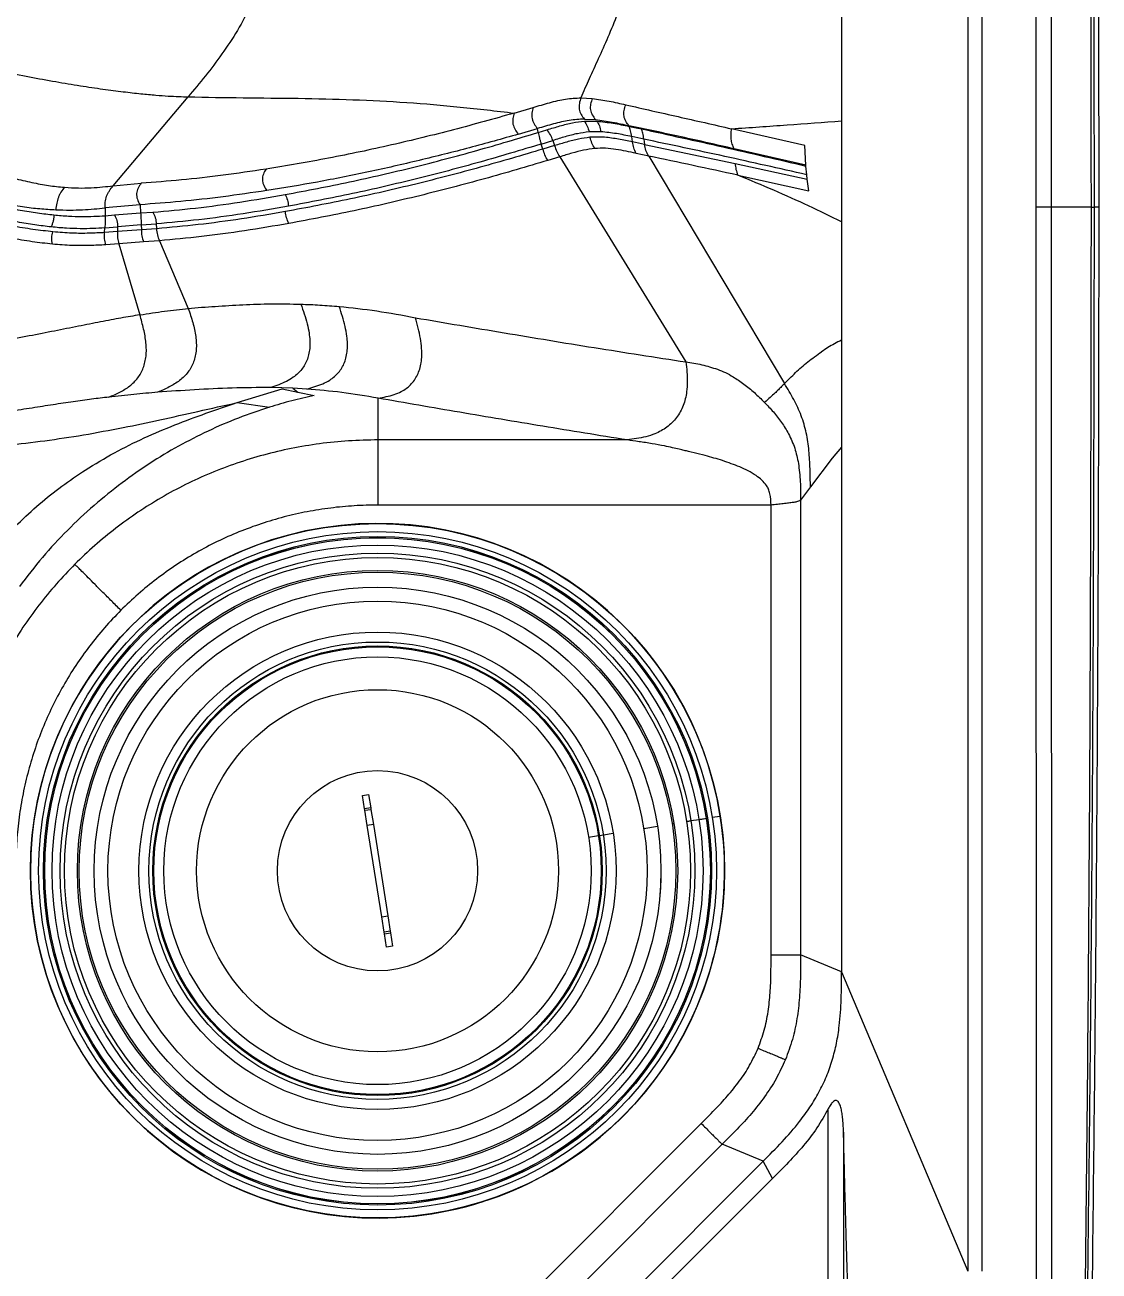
# Model space of a CAD drawing. Header units: inches. Extents: x 2 to 87, y 6 to 129.
# Drawn here: x 69.56 to 86.99, y 36.59 to 56.81 of the extents above; entities that cross this region are included whole.
import ezdxf

# ---------------------------------------------------------------- set-up
doc = ezdxf.new("R2010")
doc.units = ezdxf.units.IN
doc.header["$MEASUREMENT"] = 0
doc.layers.add('1', color=4, linetype='Continuous')

# ---------------------------------------------------------------- blocks, each defined once
blk = doc.blocks.new('2026 STRIDE')
at = {"layer": '1', "color": 3}
for p, q in [((83.637, 32.739), (83.635, 53.659)), ((83.884, 32.739), (83.879, 53.662)), ((82.528, 53.042), (82.528, 15.484)), ((82.755, 53.042), (82.755, 15.484)), ((80.476, 36.838), (80.476, 34.139)), ((68.657, 33.086), (69.871, 34.53)), ((76.247, 34.514), (76.432, 34.504)), ((75.164, 34.266), (75.471, 34.356)), ((76.303, 34.17), (76.484, 34.161)), ((75.233, 33.923), (75.543, 34.015)), ((75.555, 33.953), (75.543, 34.015)), ((75.555, 33.953), (75.695, 33.996)), ((76.306, 34.135), (76.507, 34.135)), ((76.573, 33.964), (76.38, 33.961)), ((77.027, 34.062), (77.031, 34.051)), ((77.031, 34.051), (77.229, 34.01)), ((79.884, 33.738), (78.692, 34.011)), ((80.476, 34.139), (80.476, 32.505)), ((75.602, 33.764), (75.79, 33.822)), ((75.629, 33.681), (75.602, 33.764)), ((75.79, 33.822), (75.819, 33.738)), ((77.268, 33.843), (77.071, 33.884)), ((77.083, 33.798), (77.071, 33.884)), ((77.28, 33.759), (77.083, 33.798)), ((77.268, 33.843), (77.28, 33.759)), ((77.28, 33.759), (78.749, 33.45)), ((75.819, 33.738), (75.629, 33.681)), ((75.904, 33.557), (75.709, 33.498)), ((75.904, 33.557), (77.952, 30.229)), ((77.349, 33.569), (77.142, 33.613)), ((77.349, 33.569), (79.55, 29.878)), ((79.898, 33.419), (78.733, 33.687)), ((79.898, 33.419), (79.884, 33.738)), ((78.749, 33.45), (79.921, 33.194)), ((79.899, 33.407), (79.898, 33.419)), ((79.913, 33.265), (79.899, 33.407)), ((78.794, 33.259), (79.944, 33.007)), ((79.921, 33.194), (79.913, 33.265)), ((79.944, 33.007), (79.921, 33.194)), ((68.657, 33.086), (69.112, 33.128)), ((69.091, 32.779), (68.523, 32.727)), ((69.091, 32.779), (69.101, 32.646)), ((68.523, 32.727), (68.525, 32.602)), ((68.525, 32.602), (68.679, 32.614)), ((68.525, 32.602), (68.525, 32.602)), ((68.679, 32.614), (69.101, 32.646)), ((69.101, 32.646), (69.299, 32.659)), ((69.101, 32.646), (69.101, 32.646)), ((83.639, 14.749), (83.637, 32.739)), ((83.888, 14.749), (83.884, 32.739)), ((84.658, 32.742), (84.577, 32.742)), ((68.516, 32.328), (68.52, 32.404)), ((68.724, 32.344), (68.516, 32.328)), ((68.52, 32.404), (68.725, 32.42)), ((68.725, 32.42), (68.724, 32.344)), ((69.113, 32.375), (68.724, 32.344)), ((69.111, 32.452), (68.725, 32.42)), ((69.111, 32.451), (69.354, 32.468)), ((69.111, 32.452), (69.111, 32.451)), ((69.111, 32.451), (69.113, 32.375)), ((69.359, 32.391), (69.113, 32.375)), ((69.354, 32.468), (69.359, 32.391)), ((80.476, 32.505), (80.476, 30.582)), ((68.75, 32.146), (68.536, 32.129)), ((69.147, 32.178), (68.75, 32.146)), ((68.75, 32.146), (69.089, 30.993)), ((69.406, 32.196), (69.147, 32.178)), ((69.406, 32.196), (69.875, 31.098)), ((80.476, 30.582), (80.476, 28.85)), ((70.67, 29.57), (71.4, 29.794)), ((71.57, 29.803), (71.214, 29.814)), ((71.4, 29.794), (71.655, 29.742)), ((71.797, 29.79), (71.57, 29.803)), ((71.57, 29.803), (71.655, 29.742)), ((71.655, 29.742), (71.92, 29.686)), ((70.67, 29.57), (71.19, 29.495)), ((72.955, 28.965), (72.955, 29.642)), ((76.996, 28.965), (72.955, 28.965)), ((78.264, 28.711), (77.993, 28.778)), ((80.476, 28.85), (80.327, 28.668)), ((80.476, 28.85), (80.476, 20.339)), ((80.327, 28.668), (79.972, 28.202)), ((79.972, 28.202), (79.812, 27.987)), ((79.333, 27.908), (72.955, 27.908)), ((79.333, 20.614), (79.333, 27.908)), ((79.812, 27.987), (79.812, 27.991)), ((79.812, 27.987), (79.812, 20.614)), ((72.702, 23.196), (72.801, 23.212)), ((72.737, 22.98), (72.702, 23.196)), ((72.801, 23.212), (72.835, 22.996)), ((72.835, 22.996), (72.737, 22.98)), ((72.74, 22.957), (72.737, 22.98)), ((72.74, 22.957), (72.839, 22.972)), ((72.779, 22.711), (72.74, 22.957)), ((72.835, 22.996), (72.839, 22.972)), ((72.839, 22.972), (72.878, 22.726)), ((78.508, 22.859), (78.379, 22.839)), ((78.51, 22.86), (78.508, 22.859)), ((72.878, 22.726), (72.779, 22.711)), ((73.015, 21.227), (72.779, 22.711)), ((72.878, 22.726), (73.113, 21.243)), ((77.267, 22.662), (77.49, 22.698)), ((77.759, 22.74), (77.729, 22.736)), ((78.164, 22.805), (78.033, 22.784)), ((78.302, 22.827), (78.282, 22.824)), ((78.282, 22.824), (78.282, 22.823)), ((76.372, 22.52), (76.533, 22.546)), ((76.549, 22.548), (76.611, 22.558)), ((76.611, 22.558), (76.771, 22.584)), ((73.015, 21.227), (73.113, 21.243)), ((73.054, 20.981), (73.015, 21.227)), ((73.113, 21.243), (73.152, 20.997)), ((73.152, 20.997), (73.054, 20.981)), ((73.058, 20.954), (73.054, 20.981)), ((73.058, 20.954), (73.157, 20.97)), ((73.092, 20.739), (73.058, 20.954)), ((73.152, 20.997), (73.157, 20.97)), ((73.157, 20.97), (73.191, 20.755)), ((73.191, 20.755), (73.092, 20.739)), ((80.476, 20.339), (79.812, 20.614)), ((80.476, 20.339), (82.528, 15.484)), ((80.26, 12.746), (80.26, 18.115)), ((71.49, 11.169), (78.2, 17.878)), ((80.509, 17.737), (80.509, 12.746)), ((78.539, 17.54), (71.829, 10.83)), ((79.203, 17.265), (78.539, 17.54)), ((79.203, 17.265), (71.836, 9.898)), ((79.357, 16.985), (79.203, 17.265)), ((79.357, 16.985), (72.072, 9.708))]:
    blk.add_line(p, q, dxfattribs=at)
for radius in [5.633, 5.631, 5.501, 5.423, 5.402, 5.403, 5.283, 5.151, 5.081, 4.872, 4.842, 4.6, 4.375, 3.872, 3.71, 3.647, 3.631, 3.469, 2.937, 1.625]:
    blk.add_circle((72.946, 21.977), radius, dxfattribs=at)
for start, end in [(9.0169, 279.0166), (279.0166, 9.0169)]:
    blk.add_arc((72.946, 21.977), 5.633, start, end, dxfattribs=at)
at = {"layer": '1'}
for points, knots in [([(84.352, 57.821), (84.397, 55.035), (84.487, 49.462), (84.562, 41.102), (84.572, 35.528), (84.577, 32.742)], [0, 0, 0, 0, 0.333333, 0.666666, 1, 1, 1, 1]), ([(84.658, 32.742), (84.655, 34.841), (84.65, 39.034), (84.606, 45.314), (84.537, 51.575), (84.468, 55.742), (84.433, 57.823)], [0, 0, 0, 0, 0.251127, 0.501499, 0.751122, 1, 1, 1, 1]), ([(84.532, 32.742), (84.528, 35.498), (84.519, 41.012), (84.452, 49.282), (84.37, 54.795), (84.329, 57.552)], [0, 0, 0, 0, 0.333334, 0.666667, 1, 1, 1, 1]), ([(84.339, 8.258), (84.379, 10.978), (84.458, 16.419), (84.521, 24.58), (84.529, 30.021), (84.532, 32.742)], [0, 0, 0, 0, 0.333333, 0.666666, 1, 1, 1, 1]), ([(84.577, 32.742), (84.572, 29.975), (84.562, 24.441), (84.489, 16.141), (84.399, 10.607), (84.355, 7.841)], [0, 0, 0, 0, 0.333334, 0.666667, 1, 1, 1, 1]), ([(84.436, 7.839), (84.47, 9.905), (84.539, 14.043), (84.606, 20.259), (84.65, 26.494), (84.655, 30.657), (84.658, 32.742)], [0, 0, 0, 0, 0.248886, 0.498511, 0.748881, 1, 1, 1, 1])]:
    blk.add_open_spline(points, degree=3, knots=knots, dxfattribs=at)
at = {"layer": '1', "color": 3}
for points, knots in [([(77.236, 38.253), (77.231, 38.104), (77.222, 37.812), (77.193, 37.382), (77.14, 36.973), (77.062, 36.585), (76.961, 36.22), (76.836, 35.858), (76.69, 35.503), (76.533, 35.154), (76.383, 34.829), (76.291, 34.617), (76.247, 34.514)], [0, 0, 0, 0, 0.113986, 0.223443, 0.328499, 0.429491, 0.526692, 0.620102, 0.72489, 0.82324, 0.914751, 1, 1, 1, 1]), ([(70.9, 36.026), (70.826, 35.885), (70.681, 35.608), (70.427, 35.224), (70.156, 34.868), (69.966, 34.642), (69.871, 34.53)], [0, 0, 0, 0, 0.259915, 0.510671, 0.75585, 1, 1, 1, 1]), ([(64.167, 35.703), (64.364, 35.638), (64.756, 35.506), (65.35, 35.323), (65.9, 35.171), (66.403, 35.046), (66.853, 34.944), (67.294, 34.854), (67.718, 34.776), (68.118, 34.71), (68.486, 34.655), (68.816, 34.612), (69.104, 34.58), (69.349, 34.557), (69.552, 34.542), (69.722, 34.534), (69.822, 34.531), (69.871, 34.53)], [0, 0, 0, 0, 0.094659, 0.188591, 0.283162, 0.354422, 0.425398, 0.495325, 0.563335, 0.628608, 0.690503, 0.748701, 0.803298, 0.854827, 0.904156, 0.952259, 1, 1, 1, 1]), ([(69.871, 34.53), (70.168, 34.524), (70.764, 34.513), (71.662, 34.508), (72.547, 34.488), (73.419, 34.442), (74.285, 34.37), (74.871, 34.301), (75.164, 34.266)], [0, 0, 0, 0, 0.166468, 0.333713, 0.500978, 0.667851, 0.834178, 1, 1, 1, 1]), ([(75.471, 34.356), (75.56, 34.384), (75.74, 34.438), (76.001, 34.501), (76.165, 34.51), (76.247, 34.514)], [0, 0, 0, 0, 0.333383, 0.666716, 1, 1, 1, 1]), ([(76.247, 34.514), (76.237, 34.484), (76.218, 34.425), (76.214, 34.329), (76.248, 34.241), (76.284, 34.194), (76.303, 34.17)], [0, 0, 0, 0, 0.2580349, 0.4999758, 0.7419486, 1, 1, 1, 1]), ([(76.432, 34.504), (76.421, 34.474), (76.401, 34.414), (76.396, 34.319), (76.429, 34.231), (76.465, 34.185), (76.484, 34.161)], [0, 0, 0, 0, 0.258168, 0.500138, 0.741927, 1, 1, 1, 1]), ([(76.432, 34.504), (76.523, 34.49), (76.704, 34.463), (76.884, 34.422), (76.974, 34.401)], [0, 0, 0, 0, 0.499982, 1, 1, 1, 1]), ([(77.027, 34.062), (77.009, 34.085), (76.973, 34.13), (76.941, 34.216), (76.945, 34.31), (76.964, 34.37), (76.974, 34.401)], [0, 0, 0, 0, 0.257391, 0.4995698, 0.7423111, 1, 1, 1, 1]), ([(76.974, 34.401), (77.255, 34.337), (77.818, 34.211), (78.401, 34.078), (78.692, 34.011)], [0, 0, 0, 0, 0.500013, 1, 1, 1, 1]), ([(75.164, 34.266), (74.838, 34.174), (74.187, 33.991), (73.175, 33.745), (72.151, 33.527), (71.475, 33.414), (71.137, 33.357)], [0, 0, 0, 0, 0.25, 0.5, 0.750002, 1, 1, 1, 1]), ([(75.164, 34.266), (75.155, 34.237), (75.138, 34.18), (75.139, 34.085), (75.175, 33.996), (75.213, 33.948), (75.233, 33.923)], [0, 0, 0, 0, 0.258815, 0.500055, 0.741223, 1, 1, 1, 1]), ([(75.471, 34.356), (75.463, 34.327), (75.447, 34.27), (75.449, 34.175), (75.486, 34.087), (75.524, 34.039), (75.543, 34.015)], [0, 0, 0, 0, 0.258458, 0.500206, 0.741685, 1, 1, 1, 1]), ([(76.303, 34.17), (76.222, 34.165), (76.059, 34.156), (75.804, 34.093), (75.63, 34.041), (75.543, 34.015)], [0, 0, 0, 0, 0.333281, 0.66662, 1, 1, 1, 1]), ([(76.484, 34.161), (76.575, 34.148), (76.757, 34.122), (76.937, 34.082), (77.027, 34.062)], [0, 0, 0, 0, 0.49998, 1, 1, 1, 1]), ([(75.695, 33.996), (75.766, 34.017), (75.907, 34.059), (76.112, 34.113), (76.241, 34.128), (76.306, 34.135)], [0, 0, 0, 0, 0.3333645, 0.6667024, 1, 1, 1, 1]), ([(75.79, 33.822), (75.779, 33.854), (75.756, 33.918), (75.716, 33.97), (75.695, 33.996)], [0, 0, 0, 0, 0.500014, 1, 1, 1, 1]), ([(76.38, 33.961), (76.317, 33.953), (76.193, 33.937), (75.995, 33.884), (75.858, 33.842), (75.79, 33.822)], [0, 0, 0, 0, 0.333298, 0.666635, 1, 1, 1, 1]), ([(76.306, 34.135), (76.321, 34.11), (76.352, 34.059), (76.371, 33.994), (76.38, 33.961)], [0, 0, 0, 0, 0.5057623, 1, 1, 1, 1]), ([(76.507, 34.135), (76.594, 34.125), (76.77, 34.105), (76.944, 34.069), (77.031, 34.051)], [0, 0, 0, 0, 0.499976, 1, 1, 1, 1]), ([(76.507, 34.135), (76.521, 34.111), (76.549, 34.063), (76.565, 33.996), (76.573, 33.964)], [0, 0, 0, 0, 0.50953, 1, 1, 1, 1]), ([(77.071, 33.884), (76.989, 33.902), (76.824, 33.937), (76.657, 33.955), (76.573, 33.964)], [0, 0, 0, 0, 0.500032, 1, 1, 1, 1]), ([(78.733, 33.687), (78.447, 33.752), (77.875, 33.882), (77.31, 34.002), (77.027, 34.062)], [0, 0, 0, 0, 0.500002, 1, 1, 1, 1]), ([(77.071, 33.884), (77.069, 33.901), (77.064, 33.936), (77.051, 33.999), (77.039, 34.03), (77.031, 34.051)], [0, 0, 0, 0, 0.246412, 0.491725, 1, 1, 1, 1]), ([(77.229, 34.01), (77.668, 33.914), (78.547, 33.722), (79.448, 33.512), (79.899, 33.407)], [0, 0, 0, 0, 0.5000008, 1, 1, 1, 1]), ([(77.268, 33.843), (77.266, 33.86), (77.262, 33.894), (77.25, 33.957), (77.237, 33.989), (77.229, 34.01)], [0, 0, 0, 0, 0.246704, 0.49252, 1, 1, 1, 1]), ([(78.733, 33.687), (78.723, 33.712), (78.702, 33.762), (78.684, 33.844), (78.682, 33.928), (78.689, 33.984), (78.692, 34.011)], [0, 0, 0, 0, 0.249778, 0.499393, 0.749705, 1, 1, 1, 1]), ([(78.692, 34.011), (78.993, 34.032), (79.596, 34.074), (80.183, 34.118), (80.476, 34.139)], [0, 0, 0, 0, 0.500001, 1, 1, 1, 1]), ([(75.233, 33.923), (74.969, 33.849), (74.442, 33.701), (73.626, 33.496), (72.8, 33.309), (71.969, 33.143), (71.421, 33.053), (71.148, 33.009)], [0, 0, 0, 0, 0.2, 0.4, 0.600001, 0.800002, 1, 1, 1, 1]), ([(71.449, 32.944), (71.796, 33.01), (72.49, 33.142), (73.536, 33.386), (74.566, 33.656), (75.225, 33.854), (75.555, 33.953)], [0, 0, 0, 0, 0.249999, 0.500002, 0.750001, 1, 1, 1, 1]), ([(75.602, 33.764), (75.272, 33.665), (74.612, 33.466), (73.582, 33.196), (72.538, 32.952), (71.846, 32.821), (71.5, 32.755)], [0, 0, 0, 0, 0.2499995, 0.4999988, 0.7500015, 1, 1, 1, 1]), ([(75.555, 33.953), (75.557, 33.938), (75.562, 33.91), (75.573, 33.863), (75.587, 33.813), (75.597, 33.78), (75.602, 33.764)], [0, 0, 0, 0, 0.284693, 0.541275, 0.773257, 1, 1, 1, 1]), ([(76.393, 33.874), (76.333, 33.865), (76.212, 33.849), (76.019, 33.797), (75.886, 33.758), (75.819, 33.738)], [0, 0, 0, 0, 0.333299, 0.666635, 1, 1, 1, 1]), ([(77.083, 33.798), (77.008, 33.813), (76.859, 33.843), (76.633, 33.881), (76.473, 33.876), (76.393, 33.874)], [0, 0, 0, 0, 0.333379, 0.666734, 1, 1, 1, 1]), ([(76.472, 33.692), (76.456, 33.721), (76.424, 33.779), (76.403, 33.842), (76.393, 33.874)], [0, 0, 0, 0, 0.500087, 1, 1, 1, 1]), ([(77.142, 33.613), (77.129, 33.642), (77.102, 33.7), (77.089, 33.765), (77.083, 33.798)], [0, 0, 0, 0, 0.500017, 1, 1, 1, 1]), ([(79.913, 33.265), (79.468, 33.366), (78.578, 33.568), (77.704, 33.751), (77.268, 33.843)], [0, 0, 0, 0, 0.499999, 1, 1, 1, 1]), ([(77.349, 33.569), (77.331, 33.599), (77.296, 33.659), (77.285, 33.726), (77.28, 33.759)], [0, 0, 0, 0, 0.508052, 1, 1, 1, 1]), ([(75.629, 33.681), (75.292, 33.581), (74.617, 33.382), (73.568, 33.111), (72.505, 32.866), (71.802, 32.734), (71.451, 32.668)], [0, 0, 0, 0, 0.25, 0.5, 0.750002, 1, 1, 1, 1]), ([(75.709, 33.498), (75.693, 33.527), (75.661, 33.585), (75.64, 33.649), (75.629, 33.681)], [0, 0, 0, 0, 0.499999, 1, 1, 1, 1]), ([(75.819, 33.738), (75.83, 33.706), (75.852, 33.643), (75.886, 33.586), (75.904, 33.557)], [0, 0, 0, 0, 0.499665, 1, 1, 1, 1]), ([(76.472, 33.692), (76.412, 33.684), (76.293, 33.668), (76.103, 33.616), (75.97, 33.577), (75.904, 33.557)], [0, 0, 0, 0, 0.333297, 0.666632, 1, 1, 1, 1]), ([(77.142, 33.613), (77.088, 33.625), (76.98, 33.649), (76.816, 33.679), (76.649, 33.7), (76.531, 33.695), (76.472, 33.692)], [0, 0, 0, 0, 0.250019, 0.50004, 0.750035, 1, 1, 1, 1]), ([(78.794, 33.259), (78.551, 33.312), (78.064, 33.417), (77.587, 33.519), (77.349, 33.569)], [0, 0, 0, 0, 0.500001, 1, 1, 1, 1]), ([(71.137, 33.357), (70.903, 33.323), (70.436, 33.254), (69.757, 33.176), (69.327, 33.144), (69.112, 33.128)], [0, 0, 0, 0, 0.333337, 0.666671, 1, 1, 1, 1]), ([(71.137, 33.357), (71.121, 33.331), (71.097, 33.292), (71.079, 33.231), (71.076, 33.185), (71.082, 33.139), (71.104, 33.077), (71.13, 33.036), (71.148, 33.009)], [0, 0, 0, 0, 0.261124, 0.382906, 0.49998, 0.617062, 0.738861, 1, 1, 1, 1]), ([(75.709, 33.498), (75.369, 33.397), (74.688, 33.196), (73.632, 32.922), (72.565, 32.675), (71.86, 32.542), (71.508, 32.476)], [0, 0, 0, 0, 0.25, 0.5, 0.750002, 1, 1, 1, 1]), ([(78.749, 33.45), (78.753, 33.417), (78.76, 33.352), (78.783, 33.29), (78.794, 33.259)], [0, 0, 0, 0, 0.499016, 1, 1, 1, 1]), ([(67.048, 33.209), (67.144, 33.185), (67.336, 33.139), (67.611, 33.088), (67.781, 33.07), (67.866, 33.062)], [0, 0, 0, 0, 0.333357, 0.666689, 1, 1, 1, 1]), ([(80.476, 32.505), (80.3, 32.59), (79.947, 32.76), (79.382, 33.016), (78.99, 33.178), (78.794, 33.259)], [0, 0, 0, 0, 0.33333, 0.666664, 1, 1, 1, 1]), ([(67.866, 33.062), (67.846, 33.037), (67.816, 33), (67.783, 32.942), (67.756, 32.878), (67.735, 32.792), (67.728, 32.732), (67.725, 32.698)], [0, 0, 0, 0, 0.205222, 0.305912, 0.414673, 0.673019, 1, 1, 1, 1]), ([(67.866, 33.062), (67.943, 33.057), (68.096, 33.048), (68.301, 33.054), (68.487, 33.068), (68.6, 33.08), (68.657, 33.086)], [0, 0, 0, 0, 0.249962, 0.499931, 0.749946, 1, 1, 1, 1]), ([(68.523, 32.727), (68.523, 32.757), (68.523, 32.815), (68.54, 32.898), (68.568, 32.962), (68.603, 33.022), (68.635, 33.06), (68.657, 33.086)], [0, 0, 0, 0, 0.289458, 0.543147, 0.65807, 0.770431, 1, 1, 1, 1]), ([(69.112, 33.128), (69.093, 33.102), (69.065, 33.065), (69.041, 33.007), (69.033, 32.961), (69.036, 32.914), (69.052, 32.851), (69.075, 32.809), (69.091, 32.779)], [0, 0, 0, 0, 0.260715, 0.382668, 0.50008, 0.617459, 0.739343, 1, 1, 1, 1]), ([(71.148, 33.009), (70.911, 32.974), (70.436, 32.905), (69.746, 32.828), (69.309, 32.796), (69.091, 32.779)], [0, 0, 0, 0, 0.3333379, 0.6666714, 1, 1, 1, 1]), ([(66.851, 32.749), (66.95, 32.729), (67.149, 32.691), (67.432, 32.645), (67.605, 32.625), (67.692, 32.615)], [0, 0, 0, 0, 0.33336, 0.666693, 1, 1, 1, 1]), ([(66.883, 32.799), (66.983, 32.781), (67.184, 32.747), (67.468, 32.713), (67.639, 32.703), (67.725, 32.698)], [0, 0, 0, 0, 0.333346, 0.666674, 1, 1, 1, 1]), ([(69.299, 32.659), (69.529, 32.679), (69.989, 32.72), (70.71, 32.818), (71.203, 32.902), (71.449, 32.944)], [0, 0, 0, 0, 0.333328, 0.666662, 1, 1, 1, 1]), ([(71.5, 32.755), (71.254, 32.713), (70.763, 32.629), (70.043, 32.531), (69.584, 32.489), (69.354, 32.468)], [0, 0, 0, 0, 0.333338, 0.666672, 1, 1, 1, 1]), ([(71.449, 32.944), (71.462, 32.916), (71.487, 32.859), (71.496, 32.789), (71.5, 32.755)], [0, 0, 0, 0, 0.505446, 1, 1, 1, 1]), ([(67.651, 32.419), (67.562, 32.43), (67.386, 32.451), (67.101, 32.498), (66.903, 32.536), (66.804, 32.556)], [0, 0, 0, 0, 0.333316, 0.666648, 1, 1, 1, 1]), ([(67.692, 32.615), (67.692, 32.6), (67.691, 32.579), (67.687, 32.546), (67.682, 32.521), (67.676, 32.495), (67.665, 32.459), (67.656, 32.436), (67.651, 32.419)], [0, 0, 0, 0, 0.27517, 0.401753, 0.52019, 0.634696, 0.751172, 1, 1, 1, 1]), ([(67.692, 32.615), (67.773, 32.607), (67.935, 32.593), (68.148, 32.587), (68.342, 32.591), (68.464, 32.598), (68.525, 32.602)], [0, 0, 0, 0, 0.249965, 0.499908, 0.749953, 1, 1, 1, 1]), ([(67.725, 32.698), (67.802, 32.696), (67.955, 32.691), (68.159, 32.698), (68.346, 32.71), (68.464, 32.721), (68.523, 32.727)], [0, 0, 0, 0, 0.249959, 0.499933, 0.749961, 1, 1, 1, 1]), ([(68.525, 32.602), (68.525, 32.587), (68.525, 32.558), (68.525, 32.509), (68.523, 32.456), (68.521, 32.421), (68.52, 32.404)], [0, 0, 0, 0, 0.284253, 0.539421, 0.770957, 1, 1, 1, 1]), ([(68.679, 32.614), (68.694, 32.584), (68.725, 32.524), (68.725, 32.454), (68.725, 32.42)], [0, 0, 0, 0, 0.4999255, 1, 1, 1, 1]), ([(69.101, 32.646), (69.102, 32.631), (69.104, 32.603), (69.107, 32.556), (69.109, 32.504), (69.11, 32.469), (69.111, 32.452)], [0, 0, 0, 0, 0.2800774, 0.5348695, 0.769223, 1, 1, 1, 1]), ([(69.299, 32.659), (69.315, 32.63), (69.346, 32.571), (69.351, 32.503), (69.354, 32.468)], [0, 0, 0, 0, 0.499982, 1, 1, 1, 1]), ([(71.451, 32.668), (71.212, 32.627), (70.733, 32.546), (70.032, 32.451), (69.583, 32.411), (69.359, 32.391)], [0, 0, 0, 0, 0.3333377, 0.6666713, 1, 1, 1, 1]), ([(71.508, 32.476), (71.493, 32.506), (71.465, 32.567), (71.456, 32.634), (71.451, 32.668)], [0, 0, 0, 0, 0.500569, 1, 1, 1, 1]), ([(83.884, 32.739), (83.874, 32.739), (83.858, 32.739), (83.826, 32.739), (83.796, 32.739), (83.761, 32.739), (83.707, 32.739), (83.665, 32.739), (83.637, 32.739)], [0, 0, 0, 0, 0.259292, 0.381669, 0.500122, 0.618524, 0.740796, 1, 1, 1, 1]), ([(84.532, 32.742), (84.437, 32.741), (84.247, 32.74), (84.005, 32.74), (83.884, 32.739)], [0, 0, 0, 0, 0.500013, 1, 1, 1, 1]), ([(84.532, 32.742), (84.544, 32.742), (84.569, 32.742), (84.574, 32.742), (84.577, 32.742)], [0, 0, 0, 0, 0.49959, 1, 1, 1, 1]), ([(67.678, 32.34), (67.571, 32.352), (67.358, 32.376), (67.013, 32.433), (66.773, 32.485), (66.654, 32.51)], [0, 0, 0, 0, 0.3333072, 0.6666416, 1, 1, 1, 1]), ([(68.52, 32.404), (68.457, 32.4), (68.33, 32.392), (68.124, 32.389), (67.9, 32.396), (67.734, 32.411), (67.651, 32.419)], [0, 0, 0, 0, 0.250046, 0.500059, 0.750027, 1, 1, 1, 1]), ([(68.724, 32.344), (68.723, 32.31), (68.723, 32.242), (68.741, 32.178), (68.75, 32.146)], [0, 0, 0, 0, 0.5, 1, 1, 1, 1]), ([(69.113, 32.375), (69.114, 32.341), (69.117, 32.273), (69.137, 32.21), (69.147, 32.178)], [0, 0, 0, 0, 0.500003, 1, 1, 1, 1]), ([(69.359, 32.391), (69.362, 32.357), (69.367, 32.29), (69.393, 32.227), (69.406, 32.196)], [0, 0, 0, 0, 0.498717, 1, 1, 1, 1]), ([(71.508, 32.476), (71.267, 32.435), (70.787, 32.353), (70.082, 32.258), (69.631, 32.217), (69.406, 32.196)], [0, 0, 0, 0, 0.333337, 0.666671, 1, 1, 1, 1]), ([(67.669, 32.14), (67.56, 32.152), (67.343, 32.177), (66.997, 32.234), (66.758, 32.285), (66.638, 32.311)], [0, 0, 0, 0, 0.3333125, 0.6666467, 1, 1, 1, 1]), ([(67.669, 32.14), (67.664, 32.174), (67.656, 32.226), (67.665, 32.294), (67.674, 32.324), (67.678, 32.34)], [0, 0, 0, 0, 0.499682, 0.746872, 1, 1, 1, 1]), ([(68.536, 32.129), (68.45, 32.125), (68.279, 32.116), (67.99, 32.114), (67.776, 32.131), (67.669, 32.14)], [0, 0, 0, 0, 0.333389, 0.666694, 1, 1, 1, 1]), ([(68.516, 32.328), (68.434, 32.324), (68.269, 32.315), (67.992, 32.314), (67.783, 32.331), (67.678, 32.34)], [0, 0, 0, 0, 0.333408, 0.666714, 1, 1, 1, 1]), ([(68.536, 32.129), (68.528, 32.162), (68.512, 32.227), (68.515, 32.294), (68.516, 32.328)], [0, 0, 0, 0, 0.5000021, 1, 1, 1, 1]), ([(69.875, 31.098), (70.019, 31.11), (70.308, 31.133), (70.759, 31.159), (71.221, 31.176), (71.542, 31.17), (71.703, 31.167)], [0, 0, 0, 0, 0.2500067, 0.5000058, 0.7500067, 1, 1, 1, 1]), ([(71.703, 31.167), (71.721, 31.115), (71.758, 31.01), (71.805, 30.854), (71.835, 30.711), (71.849, 30.584), (71.849, 30.475), (71.836, 30.372), (71.81, 30.275), (71.77, 30.186), (71.717, 30.107), (71.653, 30.038), (71.569, 29.971), (71.465, 29.911), (71.342, 29.859), (71.257, 29.829), (71.214, 29.814)], [0, 0, 0, 0, 0.093103, 0.183739, 0.270031, 0.331378, 0.389915, 0.446192, 0.501147, 0.555968, 0.611883, 0.669926, 0.730771, 0.816548, 0.906939, 1, 1, 1, 1]), ([(71.703, 31.167), (71.805, 31.163), (72.009, 31.155), (72.219, 31.138), (72.324, 31.129)], [0, 0, 0, 0, 0.500003, 1, 1, 1, 1]), ([(71.797, 29.79), (71.841, 29.802), (71.928, 29.828), (72.054, 29.872), (72.161, 29.926), (72.247, 29.989), (72.314, 30.055), (72.37, 30.133), (72.413, 30.221), (72.442, 30.318), (72.457, 30.423), (72.46, 30.533), (72.449, 30.663), (72.421, 30.809), (72.377, 30.969), (72.342, 31.075), (72.324, 31.129)], [0, 0, 0, 0, 0.093852, 0.184796, 0.27072, 0.331369, 0.388974, 0.444277, 0.498419, 0.552747, 0.608553, 0.666839, 0.728179, 0.814809, 0.90609, 1, 1, 1, 1]), ([(72.324, 31.129), (72.526, 31.108), (72.929, 31.066), (73.351, 30.987), (73.561, 30.947)], [0, 0, 0, 0, 0.500005, 1, 1, 1, 1]), ([(69.089, 30.993), (68.988, 30.977), (68.787, 30.943), (68.458, 30.882), (68.213, 30.833), (68.091, 30.809)], [0, 0, 0, 0, 0.333388, 0.666706, 1, 1, 1, 1]), ([(68.585, 29.659), (68.645, 29.684), (68.762, 29.734), (68.899, 29.816), (68.994, 29.899), (69.055, 29.969), (69.106, 30.047), (69.146, 30.133), (69.174, 30.226), (69.191, 30.325), (69.196, 30.43), (69.187, 30.578), (69.152, 30.768), (69.111, 30.917), (69.089, 30.993)], [0, 0, 0, 0, 0.136026, 0.265747, 0.327276, 0.386604, 0.444185, 0.500761, 0.55725, 0.614593, 0.673592, 0.734785, 0.864053, 1, 1, 1, 1]), ([(69.089, 30.993), (69.224, 31.015), (69.495, 31.057), (69.748, 31.084), (69.875, 31.098)], [0, 0, 0, 0, 0.500031, 1, 1, 1, 1]), ([(69.875, 31.098), (69.9, 31.022), (69.95, 30.873), (69.994, 30.683), (70.007, 30.534), (70.005, 30.428), (69.991, 30.327), (69.963, 30.231), (69.923, 30.143), (69.871, 30.063), (69.807, 29.991), (69.708, 29.904), (69.563, 29.818), (69.44, 29.765), (69.377, 29.738)], [0, 0, 0, 0, 0.13664, 0.266305, 0.32751, 0.386377, 0.443452, 0.499577, 0.55575, 0.612959, 0.672008, 0.733399, 0.863316, 1, 1, 1, 1]), ([(72.955, 29.642), (72.999, 29.65), (73.085, 29.665), (73.211, 29.696), (73.321, 29.74), (73.411, 29.796), (73.484, 29.857), (73.545, 29.931), (73.595, 30.017), (73.633, 30.114), (73.656, 30.219), (73.666, 30.332), (73.664, 30.464), (73.644, 30.615), (73.607, 30.78), (73.577, 30.891), (73.561, 30.947)], [0, 0, 0, 0, 0.09517, 0.1871792, 0.27372, 0.3344468, 0.3917547, 0.4463932, 0.4995829, 0.5528211, 0.6075901, 0.6650738, 0.7259789, 0.8127035, 0.9048054, 1, 1, 1, 1]), ([(73.561, 30.947), (74.04, 30.865), (74.996, 30.702), (76.46, 30.461), (77.454, 30.306), (77.952, 30.229)], [0, 0, 0, 0, 0.333333, 0.666667, 1, 1, 1, 1]), ([(68.091, 30.809), (67.963, 30.783), (67.708, 30.732), (67.295, 30.651), (67.004, 30.598), (66.859, 30.572)], [0, 0, 0, 0, 0.33332, 0.666654, 1, 1, 1, 1]), ([(80.476, 30.582), (80.438, 30.564), (80.362, 30.526), (80.255, 30.462), (80.188, 30.418), (80.154, 30.396)], [0, 0, 0, 0, 0.333326, 0.666663, 1, 1, 1, 1]), ([(79.55, 29.878), (79.609, 29.938), (79.727, 30.056), (79.925, 30.232), (80.078, 30.342), (80.154, 30.396)], [0, 0, 0, 0, 0.3333351, 0.666669, 1, 1, 1, 1]), ([(77.952, 30.229), (77.958, 30.175), (77.969, 30.068), (77.977, 29.908), (77.968, 29.762), (77.944, 29.634), (77.91, 29.524), (77.862, 29.421), (77.801, 29.327), (77.727, 29.243), (77.642, 29.17), (77.548, 29.11), (77.434, 29.056), (77.3, 29.014), (77.149, 28.984), (77.048, 28.971), (76.996, 28.965)], [0, 0, 0, 0, 0.094282, 0.185675, 0.272087, 0.333106, 0.391029, 0.446524, 0.50067, 0.554787, 0.6102, 0.667994, 0.728846, 0.814987, 0.906065, 1, 1, 1, 1]), ([(77.952, 30.229), (78.038, 30.216), (78.21, 30.191), (78.379, 30.138), (78.463, 30.111)], [0, 0, 0, 0, 0.50013, 1, 1, 1, 1]), ([(78.463, 30.111), (78.507, 30.094), (78.593, 30.06), (78.678, 30.012), (78.72, 29.988)], [0, 0, 0, 0, 0.500006, 1, 1, 1, 1]), ([(78.72, 29.988), (78.778, 29.951), (78.894, 29.876), (79.063, 29.735), (79.172, 29.628), (79.227, 29.574)], [0, 0, 0, 0, 0.333308, 0.666629, 1, 1, 1, 1]), ([(69.377, 29.738), (69.25, 29.727), (68.997, 29.706), (68.722, 29.675), (68.585, 29.659)], [0, 0, 0, 0, 0.499953, 1, 1, 1, 1]), ([(71.214, 29.814), (71.004, 29.813), (70.584, 29.812), (69.972, 29.779), (69.575, 29.752), (69.377, 29.738)], [0, 0, 0, 0, 0.333326, 0.666662, 1, 1, 1, 1]), ([(72.955, 29.642), (72.757, 29.676), (72.362, 29.743), (71.985, 29.774), (71.797, 29.79)], [0, 0, 0, 0, 0.499995, 1, 1, 1, 1]), ([(79.55, 29.878), (79.534, 29.862), (79.502, 29.829), (79.453, 29.779), (79.395, 29.723), (79.325, 29.66), (79.26, 29.602), (79.227, 29.574)], [0, 0, 0, 0, 0.2016215, 0.4031804, 0.6045205, 0.8044442, 1, 1, 1, 1]), ([(79.972, 28.202), (79.971, 28.3), (79.968, 28.496), (79.952, 28.79), (79.911, 29.079), (79.829, 29.36), (79.705, 29.627), (79.602, 29.794), (79.55, 29.878)], [0, 0, 0, 0, 0.1683095, 0.3361808, 0.5021551, 0.6666252, 0.8320553, 1, 1, 1, 1]), ([(67.68, 29.535), (67.568, 29.518), (67.342, 29.483), (66.982, 29.427), (66.731, 29.392), (66.606, 29.374)], [0, 0, 0, 0, 0.3333135, 0.6666485, 1, 1, 1, 1]), ([(68.585, 29.659), (68.493, 29.648), (68.31, 29.627), (68.011, 29.586), (67.791, 29.552), (67.68, 29.535)], [0, 0, 0, 0, 0.333389, 0.666702, 1, 1, 1, 1]), ([(68.203, 28.477), (68.359, 28.572), (68.671, 28.763), (69.159, 29.001), (69.656, 29.212), (70.16, 29.4), (70.5, 29.513), (70.67, 29.57)], [0, 0, 0, 0, 0.199978, 0.399965, 0.599969, 0.799984, 1, 1, 1, 1]), ([(68.818, 29.165), (69.017, 29.206), (69.422, 29.289), (70.038, 29.431), (70.457, 29.523), (70.67, 29.57)], [0, 0, 0, 0, 0.32167, 0.654928, 1, 1, 1, 1]), ([(71.92, 29.686), (71.797, 29.658), (71.552, 29.604), (71.311, 29.531), (71.19, 29.495)], [0, 0, 0, 0, 0.499998, 1, 1, 1, 1]), ([(76.996, 28.965), (76.539, 29.038), (75.624, 29.186), (74.277, 29.412), (73.396, 29.565), (72.955, 29.642)], [0, 0, 0, 0, 0.333333, 0.666667, 1, 1, 1, 1]), ([(79.227, 29.574), (79.275, 29.523), (79.372, 29.421), (79.508, 29.253), (79.581, 29.127), (79.618, 29.063)], [0, 0, 0, 0, 0.333337, 0.666766, 1, 1, 1, 1]), ([(71.19, 29.495), (71.022, 29.439), (70.685, 29.326), (70.193, 29.113), (69.712, 28.868), (69.245, 28.59), (68.947, 28.376), (68.799, 28.269)], [0, 0, 0, 0, 0.200004, 0.400006, 0.600007, 0.800005, 1, 1, 1, 1]), ([(66.336, 28.831), (66.535, 28.847), (66.938, 28.877), (67.551, 28.95), (68.179, 29.044), (68.603, 29.124), (68.818, 29.165)], [0, 0, 0, 0, 0.24063, 0.486332, 0.738886, 1, 1, 1, 1]), ([(72.955, 28.965), (72.795, 28.962), (72.478, 28.956), (72.007, 28.907), (71.547, 28.831), (71.097, 28.725), (70.661, 28.591), (70.237, 28.431), (69.828, 28.244), (69.434, 28.032), (69.056, 27.795), (68.695, 27.536), (68.352, 27.255), (68.139, 27.05), (68.033, 26.948)], [0, 0, 0, 0, 0.087862, 0.174404, 0.259804, 0.344229, 0.427828, 0.510738, 0.593084, 0.674977, 0.756522, 0.837815, 0.918945, 1, 1, 1, 1]), ([(72.955, 27.908), (72.955, 27.978), (72.955, 28.116), (72.955, 28.317), (72.955, 28.502), (72.955, 28.661), (72.955, 28.786), (72.955, 28.873), (72.955, 28.928), (72.955, 28.952), (72.955, 28.965)], [0, 0, 0, 0, 0.134031, 0.262797, 0.384083, 0.5, 0.615917, 0.737203, 0.865969, 1, 1, 1, 1]), ([(77.993, 28.778), (77.97, 28.783), (77.919, 28.795), (77.832, 28.816), (77.724, 28.841), (77.578, 28.873), (77.396, 28.906), (77.188, 28.937), (77.06, 28.955), (76.996, 28.965)], [0, 0, 0, 0, 0.063465, 0.142689, 0.245585, 0.372534, 0.57157, 0.78739, 1, 1, 1, 1]), ([(79.618, 29.063), (79.654, 28.987), (79.726, 28.835), (79.76, 28.668), (79.777, 28.584)], [0, 0, 0, 0, 0.4997652, 1, 1, 1, 1]), ([(78.825, 28.527), (78.733, 28.562), (78.548, 28.634), (78.358, 28.685), (78.264, 28.711)], [0, 0, 0, 0, 0.4999521, 1, 1, 1, 1]), ([(79.091, 28.386), (79.049, 28.413), (78.963, 28.466), (78.871, 28.507), (78.825, 28.527)], [0, 0, 0, 0, 0.500028, 1, 1, 1, 1]), ([(79.777, 28.584), (79.789, 28.485), (79.814, 28.289), (79.813, 28.09), (79.812, 27.991)], [0, 0, 0, 0, 0.501856, 1, 1, 1, 1]), ([(66.475, 26.882), (66.576, 27.008), (66.776, 27.26), (67.106, 27.607), (67.454, 27.927), (67.819, 28.22), (68.075, 28.391), (68.203, 28.477)], [0, 0, 0, 0, 0.1999924, 0.3999881, 0.5999868, 0.79999, 1, 1, 1, 1]), ([(79.259, 28.225), (79.234, 28.256), (79.186, 28.317), (79.123, 28.363), (79.091, 28.386)], [0, 0, 0, 0, 0.499677, 1, 1, 1, 1]), ([(68.799, 28.269), (68.646, 28.149), (68.34, 27.909), (67.91, 27.503), (67.502, 27.067), (67.256, 26.748), (67.133, 26.588)], [0, 0, 0, 0, 0.250008, 0.500012, 0.750008, 1, 1, 1, 1]), ([(79.333, 27.908), (79.33, 27.969), (79.326, 28.057), (79.296, 28.164), (79.27, 28.206), (79.259, 28.225)], [0, 0, 0, 0, 0.551683, 0.7924, 1, 1, 1, 1]), ([(72.955, 27.908), (72.826, 27.906), (72.569, 27.901), (72.185, 27.864), (71.804, 27.804), (71.427, 27.719), (71.057, 27.609), (70.695, 27.476), (70.342, 27.319), (70.001, 27.138), (69.672, 26.936), (69.358, 26.712), (69.058, 26.468), (68.873, 26.29), (68.78, 26.201)], [0, 0, 0, 0, 0.083338, 0.166675, 0.250008, 0.333338, 0.416668, 0.499999, 0.583333, 0.666668, 0.750004, 0.833337, 0.916669, 1, 1, 1, 1]), ([(79.812, 27.991), (79.809, 27.988), (79.803, 27.981), (79.784, 27.971), (79.749, 27.96), (79.693, 27.95), (79.619, 27.939), (79.53, 27.929), (79.434, 27.918), (79.367, 27.912), (79.333, 27.908)], [0, 0, 0, 0, 0.1351, 0.26432, 0.385166, 0.499981, 0.614799, 0.735652, 0.864885, 1, 1, 1, 1]), ([(68.033, 26.948), (67.931, 26.842), (67.727, 26.63), (67.447, 26.287), (67.187, 25.928), (66.951, 25.55), (66.739, 25.157), (66.553, 24.748), (66.392, 24.325), (66.258, 23.888), (66.152, 23.438), (66.076, 22.978), (66.027, 22.506), (66.021, 22.188), (66.018, 22.028)], [0, 0, 0, 0, 0.080902, 0.161898, 0.243076, 0.324527, 0.406351, 0.488654, 0.571554, 0.65518, 0.739674, 0.825192, 0.911905, 1, 1, 1, 1]), ([(68.78, 26.201), (68.731, 26.25), (68.633, 26.348), (68.492, 26.49), (68.361, 26.621), (68.248, 26.733), (68.16, 26.821), (68.098, 26.883), (68.059, 26.922), (68.042, 26.939), (68.033, 26.948)], [0, 0, 0, 0, 0.134023, 0.262787, 0.384075, 0.5, 0.615925, 0.737213, 0.865977, 1, 1, 1, 1]), ([(68.78, 26.201), (68.691, 26.108), (68.513, 25.923), (68.27, 25.623), (68.046, 25.309), (67.843, 24.981), (67.663, 24.639), (67.506, 24.287), (67.373, 23.925), (67.264, 23.555), (67.179, 23.179), (67.119, 22.798), (67.081, 22.413), (67.077, 22.156), (67.075, 22.028)], [0, 0, 0, 0, 0.0833313, 0.1666629, 0.2499967, 0.333332, 0.4166672, 0.5000006, 0.5833317, 0.6666613, 0.7499916, 0.833325, 0.9166622, 1, 1, 1, 1]), ([(78.033, 22.784), (78.03, 22.783), (78.023, 22.782), (78.011, 22.781), (78.004, 22.779), (77.986, 22.777), (77.972, 22.774), (77.965, 22.773)], [0, 0, 0, 0, 0.124356, 0.246591, 0.497932, 0.749634, 1, 1, 1, 1]), ([(78.282, 22.823), (78.279, 22.823), (78.274, 22.822), (78.243, 22.817), (78.204, 22.811), (78.177, 22.807), (78.164, 22.805)], [0, 0, 0, 0, 0.271699, 0.56206, 0.7883, 1, 1, 1, 1]), ([(77.546, 21.947), (77.546, 21.904), (77.544, 21.817), (77.538, 21.701), (77.532, 21.615), (77.528, 21.568), (77.528, 21.569), (77.528, 21.57)], [0, 0, 0, 0, 0.219138, 0.438247, 0.657565, 0.873149, 1, 1, 1, 1]), ([(79.122, 19.098), (79.158, 19.194), (79.229, 19.387), (79.29, 19.691), (79.322, 19.998), (79.333, 20.306), (79.333, 20.512), (79.333, 20.614)], [0, 0, 0, 0, 0.199945, 0.39987, 0.599894, 0.799974, 1, 1, 1, 1]), ([(79.333, 20.614), (79.367, 20.614), (79.434, 20.614), (79.53, 20.614), (79.619, 20.614), (79.693, 20.614), (79.749, 20.614), (79.784, 20.614), (79.803, 20.614), (79.809, 20.614), (79.812, 20.614)], [0, 0, 0, 0, 0.135228, 0.264507, 0.385309, 0.5, 0.614691, 0.735493, 0.864772, 1, 1, 1, 1]), ([(79.812, 20.614), (79.812, 20.499), (79.812, 20.268), (79.798, 19.922), (79.759, 19.578), (79.687, 19.238), (79.607, 19.022), (79.566, 18.914)], [0, 0, 0, 0, 0.200031, 0.400098, 0.600108, 0.800044, 1, 1, 1, 1]), ([(79.203, 17.265), (79.307, 17.369), (79.514, 17.576), (79.77, 17.868), (79.968, 18.139), (80.114, 18.383), (80.236, 18.638), (80.33, 18.904), (80.399, 19.18), (80.451, 19.511), (80.476, 19.899), (80.476, 20.192), (80.476, 20.339)], [0, 0, 0, 0, 0.127793, 0.253922, 0.336726, 0.418623, 0.5, 0.581377, 0.663274, 0.746078, 0.872207, 1, 1, 1, 1]), ([(78.2, 17.878), (78.272, 17.951), (78.417, 18.096), (78.628, 18.322), (78.821, 18.561), (78.993, 18.818), (79.079, 19.004), (79.122, 19.098)], [0, 0, 0, 0, 0.200026, 0.400105, 0.600129, 0.800055, 1, 1, 1, 1]), ([(79.122, 19.098), (79.154, 19.085), (79.215, 19.059), (79.304, 19.022), (79.386, 18.989), (79.454, 18.96), (79.506, 18.939), (79.539, 18.925), (79.558, 18.917), (79.563, 18.915), (79.566, 18.914)], [0, 0, 0, 0, 0.135127, 0.264363, 0.385206, 0.5, 0.614794, 0.735637, 0.864873, 1, 1, 1, 1]), ([(79.566, 18.914), (79.518, 18.809), (79.422, 18.599), (79.232, 18.309), (79.018, 18.038), (78.783, 17.784), (78.62, 17.621), (78.539, 17.54)], [0, 0, 0, 0, 0.199956, 0.399892, 0.599903, 0.799969, 1, 1, 1, 1]), ([(80.509, 17.737), (80.508, 17.779), (80.505, 17.858), (80.496, 17.967), (80.483, 18.059), (80.469, 18.126), (80.454, 18.173), (80.442, 18.201), (80.431, 18.22), (80.42, 18.234), (80.406, 18.246), (80.388, 18.252), (80.372, 18.25), (80.358, 18.244), (80.348, 18.237), (80.339, 18.229), (80.327, 18.218), (80.31, 18.197), (80.286, 18.163), (80.27, 18.133), (80.26, 18.115)], [0, 0, 0, 0, 0.167323, 0.312988, 0.436788, 0.53886, 0.593039, 0.638982, 0.664782, 0.687691, 0.717577, 0.743932, 0.772626, 0.788194, 0.805189, 0.820703, 0.837518, 0.870274, 0.922361, 1, 1, 1, 1]), ([(80.26, 18.115), (80.202, 18.011), (80.084, 17.802), (79.862, 17.516), (79.617, 17.245), (79.444, 17.072), (79.357, 16.985)], [0, 0, 0, 0, 0.2458326, 0.4943168, 0.7460654, 1, 1, 1, 1]), ([(78.2, 17.878), (78.224, 17.854), (78.271, 17.807), (78.339, 17.739), (78.402, 17.677), (78.454, 17.624), (78.494, 17.585), (78.519, 17.559), (78.532, 17.546), (78.537, 17.542), (78.539, 17.54)], [0, 0, 0, 0, 0.135228, 0.264507, 0.385309, 0.5, 0.614691, 0.735493, 0.864772, 1, 1, 1, 1]), ([(80.593, 14.743), (80.589, 14.871), (80.581, 15.116), (80.569, 15.518), (80.557, 15.929), (80.544, 16.365), (80.533, 16.797), (80.521, 17.257), (80.513, 17.574), (80.509, 17.737)], [0, 0, 0, 0, 0.1292498, 0.248143, 0.4063844, 0.5427266, 0.6867025, 0.8382792, 1, 1, 1, 1])]:
    blk.add_open_spline(points, degree=3, knots=knots, dxfattribs=at)

msp = doc.modelspace()

# ---------------------------------------------------------------- block references
msp.add_blockref('2026 STRIDE', (2.333, 21.11))

doc.saveas('drawing.dxf')
